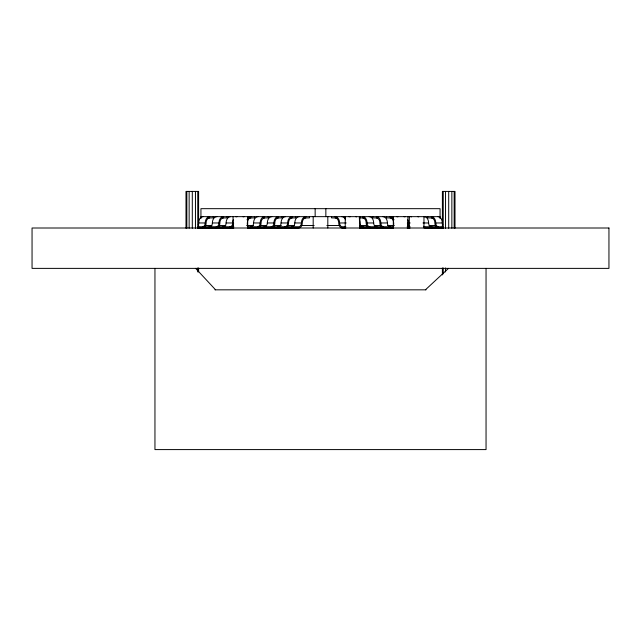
<?xml version="1.0" encoding="UTF-8"?>
<svg xmlns="http://www.w3.org/2000/svg" width="641" height="641" viewBox="0 0 641 641"><rect width="100%" height="100%" fill="white"/><g stroke="black" fill="none" stroke-linecap="round" stroke-linejoin="round"><path stroke-width="0.96" d="M425.48 289.764L448.492 268.379M200.937 216.65L440.063 216.65M207.596 217.916L213.253 217.916L213.253 216.65M222.275 217.916L226.994 217.916L226.994 216.65M249.758 217.916L254.477 217.916L254.477 216.65M263.499 217.916L268.218 217.916L268.218 216.65M276.295 217.916L281.952 217.916L281.952 216.65M290.982 217.916L295.693 217.916L295.693 216.65M303.778 217.916L309.435 217.916L309.435 216.65M337.222 217.916L331.565 217.916L331.565 216.65M359.048 217.916L364.705 217.916M377.501 217.916L372.782 217.916L372.782 216.65M391.242 217.916L386.523 217.916L386.523 216.65M433.404 217.916L427.747 217.916L427.747 216.65M198.261 224.855A3.782 2.676 -90 0 0 198.622 222.964L205.224 222.964A6.306 4.463 -90 0 1 209.687 216.65M209.687 226.746A3.782 2.676 -90 0 0 212.363 222.964L218.966 222.964A6.306 4.463 -90 0 1 223.429 216.65M223.429 226.746A3.782 2.676 -90 0 0 226.105 222.964L232.707 222.964A6.306 4.463 -90 0 1 233.3 219.807M250.903 226.746A3.782 2.676 -90 0 0 253.58 222.964L260.182 222.964A6.306 4.463 -90 0 1 264.645 216.65M264.645 226.746A3.782 2.676 -90 0 0 267.321 222.964L273.923 222.964A6.306 4.463 -90 0 1 278.386 216.65M278.386 226.746A3.782 2.676 -90 0 0 281.062 222.964L287.665 222.964A6.306 4.463 -90 0 1 292.128 216.65M292.128 226.746A3.782 2.676 -90 0 0 294.804 222.964L301.406 222.964A6.306 4.463 -90 0 1 305.869 216.65M335.131 216.65A6.306 4.463 -90 0 1 339.594 222.964L346.196 222.964M362.614 216.65A6.306 4.463 -90 0 1 367.077 222.964L373.679 222.964A3.782 2.676 -90 0 0 376.355 226.746M376.355 216.65A6.306 4.463 -90 0 1 380.818 222.964L387.42 222.964A3.782 2.676 -90 0 0 390.113 226.746M407.7 219.807A6.306 4.463 -90 0 1 408.293 222.964L410.184 222.964M422.98 222.964L428.637 222.964A3.782 2.676 -90 0 0 431.313 226.746M431.313 216.65A6.306 4.463 -90 0 1 435.776 222.964L442.378 222.964A3.782 2.676 -90 0 0 442.739 224.855M204.912 225.48L211.867 225.48M218.813 225.48L225.768 225.48M246.625 225.48L253.572 225.48M259.533 225.48L266.488 225.48M274.428 225.48L281.383 225.48M287.336 225.48L294.291 225.48M301.246 225.48L314.154 225.48M326.846 225.48L339.754 225.48M359.617 225.48L366.572 225.48M374.512 225.48L381.467 225.48M387.428 225.48L394.375 225.48M429.133 225.48L436.088 225.48M198.085 226.746L233.797 226.746M247.338 226.746L298.73 226.746A3.782 2.676 -90 0 0 301.406 222.964M345.836 226.746L342.27 226.746A3.782 2.676 -90 0 1 339.594 222.964M359.577 226.746L393.678 226.746M407.203 226.746L410.08 226.746M423.372 226.241A3.782 2.676 -90 0 0 424.711 226.746L442.915 226.746M198.085 228.012L233.797 228.012M247.538 228.012L298.73 228.012A5.048 3.566 -90 0 0 302.296 222.964A5.048 3.566 -90 0 1 305.869 217.916M342.27 228.012L345.836 228.012M359.577 228.012L393.462 228.012M407.203 228.012L410.032 228.012M442.915 228.012L424.711 228.012L424.711 226.746M214.967 289.828L426.033 289.828M195.649 268.379L215.52 289.764M486.046 268.379L486.046 449.589L154.954 449.589L154.954 268.379M455.006 228.196L455.006 191.411L442.394 191.411L442.394 228.196M454.165 191.411L454.165 228.196M451.857 191.411L451.857 228.196M448.7 191.411L448.7 228.196M445.543 191.411L445.543 228.196M445.543 267.962L445.543 271.936M443.235 191.411L443.235 228.196M443.235 267.962L443.235 273.923M442.394 267.962L442.394 274.917M440.063 218.613L440.063 208.67L200.937 208.67L200.937 218.613M438.452 228.012L438.452 226.746A3.782 2.676 -90 0 1 435.776 222.964M431.85 226.746L431.85 228.012M423.965 216.65L423.965 228.004M409.335 216.65L409.335 228.004M407.94 216.65L407.94 228.004M393.31 216.65L393.31 228.004M390.633 226.746L390.633 228.012M376.892 226.746L376.892 228.012M369.753 228.012L369.753 226.746A3.782 2.676 -90 0 1 367.077 222.964M363.151 226.746L363.151 228.012M359.865 216.65L359.865 228.004M345.307 216.65L345.307 217.916M345.235 216.65L345.235 228.004M327.815 216.65L327.815 228.004M325.852 208.67L325.852 216.65M315.148 208.67L315.148 216.65M313.185 216.65L313.185 228.004M291.591 226.746L291.591 228.012M277.849 226.746L277.849 228.012M271.247 228.012L271.247 226.746A3.782 2.676 -90 0 0 273.923 222.964M264.108 226.746L264.108 228.012M250.367 226.746L250.367 228.012M247.69 216.65L247.69 228.004M233.06 216.65L233.06 228.004M230.031 228.012L230.031 226.746A3.782 2.676 -90 0 0 232.707 222.964M222.892 226.746L222.892 228.012M216.289 228.012L216.289 226.746A3.782 2.676 -90 0 0 218.966 222.964M209.15 226.746L209.15 228.012M202.548 228.012L202.548 226.746A3.782 2.676 -90 0 0 205.224 222.964M198.606 228.196L198.606 191.411L185.994 191.411L185.994 228.196M198.606 267.962L198.606 271.936M197.765 191.411L197.765 228.196M197.765 267.962L197.765 271.936M195.457 191.411L195.457 228.196M192.3 191.411L192.3 228.196M189.143 191.411L189.143 228.196M186.835 191.411L186.835 228.196M417.571 216.65A6.306 4.463 -90 0 1 418.733 216.866M424.174 216.65A6.306 4.463 -90 0 1 428.637 222.964M342.286 228.012A5.048 3.566 -90 0 1 338.72 222.964A5.048 3.566 -90 0 0 335.131 217.916M341.733 216.65A6.306 4.463 -90 0 1 345.595 219.807M390.097 216.65A6.306 4.463 -90 0 1 393.959 219.807M390.097 217.916A5.048 3.566 -90 0 1 393.662 222.964A5.048 3.566 -90 0 0 393.782 224.27M396.699 216.65A6.306 4.463 -90 0 1 397.853 216.866M382.565 227.835A5.048 3.566 -90 0 0 383.494 228.012L383.494 226.746A3.782 2.676 -90 0 1 380.818 222.964M381.707 227.331A5.048 3.566 -90 0 1 379.921 222.964A5.048 3.566 -90 0 0 376.355 217.916M382.957 216.65A6.306 4.463 -90 0 1 387.42 222.964M367.966 227.331A5.048 3.566 -90 0 1 366.179 222.964A5.048 3.566 -90 0 0 362.614 217.916M369.216 216.65A6.306 4.463 -90 0 1 373.679 222.964M348.872 216.65A6.306 4.463 -90 0 1 350.026 216.866M355.475 216.65A6.306 4.463 -90 0 1 356.628 216.866M359.337 219.807A6.306 4.463 -90 0 1 359.938 222.964A3.782 2.676 -90 0 0 362.63 226.746M436.665 227.331A5.048 3.566 -90 0 1 434.886 222.964A5.048 3.566 -90 0 0 431.313 217.916M437.915 216.65A6.306 4.463 -90 0 1 442.378 222.964M409.19 227.331A5.048 3.566 -90 0 1 407.404 222.964M403.838 216.65A6.306 4.463 -90 0 1 404.992 216.866M409.631 226.241A3.782 2.676 -90 0 1 408.293 222.964M410.44 216.65A6.306 4.463 -90 0 1 411.594 216.866M286.775 227.331A5.048 3.566 -90 0 0 288.554 222.964A5.048 3.566 -90 0 1 292.128 217.916M285.91 227.835A5.048 3.566 -90 0 1 284.989 228.012L284.989 226.746A3.782 2.676 -90 0 0 287.665 222.964M281.062 222.964A6.306 4.463 -90 0 1 285.525 216.65M204.335 227.331A5.048 3.566 -90 0 0 206.114 222.964A5.048 3.566 -90 0 1 209.687 217.916M198.622 222.964A6.306 4.463 -90 0 1 203.085 216.65M273.034 227.331A5.048 3.566 -90 0 0 274.821 222.964A5.048 3.566 -90 0 1 278.386 217.916M267.321 222.964A6.306 4.463 -90 0 1 271.784 216.65M259.293 227.331A5.048 3.566 -90 0 0 261.079 222.964A5.048 3.566 -90 0 1 264.645 217.916M258.435 227.835A5.048 3.566 -90 0 1 257.506 228.012L257.506 226.746A3.782 2.676 -90 0 0 260.182 222.964M253.58 222.964A6.306 4.463 -90 0 1 258.043 216.65M243.147 216.866A6.306 4.463 -90 0 1 244.301 216.65M247.218 224.27A5.048 3.566 -90 0 0 247.338 222.964A5.048 3.566 -90 0 1 250.903 217.916M247.041 219.807A6.306 4.463 -90 0 1 250.903 216.65M233.596 222.964A5.048 3.566 -90 0 1 231.81 227.331M226.105 222.964A6.306 4.463 -90 0 1 230.56 216.65M236.008 216.866A6.306 4.463 -90 0 1 237.162 216.65M294.804 222.964A6.306 4.463 -90 0 1 299.267 216.65M218.068 227.331A5.048 3.566 -90 0 0 219.855 222.964A5.048 3.566 -90 0 1 223.429 217.916M212.363 222.964A6.306 4.463 -90 0 1 216.826 216.65M608.95 228.004L32.05 228.004L32.05 268.379L608.95 268.379L608.95 228.004"/></g></svg>
